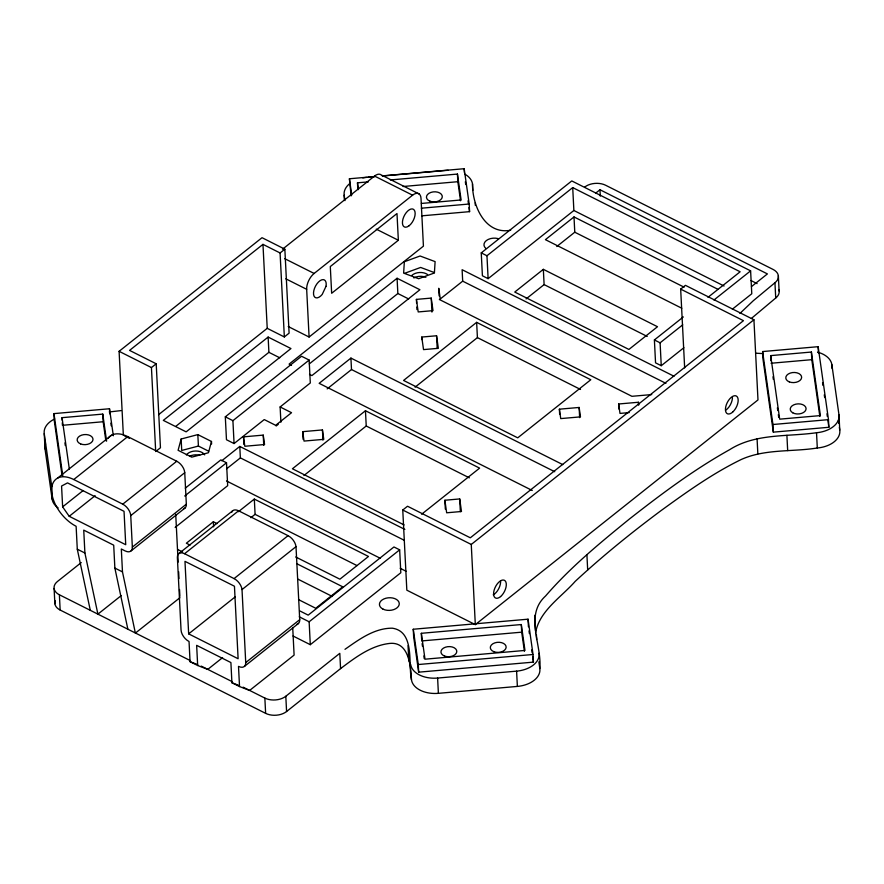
<?xml version="1.0" encoding="UTF-8"?>
<svg xmlns="http://www.w3.org/2000/svg" width="884" height="884" viewBox="0 0 884 884"><rect width="100%" height="100%" fill="white"/><g stroke="black" fill="none" stroke-linecap="round" stroke-linejoin="round"><path stroke-width="1.33" d="M55.184 600.788A14.884 9.481 -2.9 0 0 60.156 610.037L265.631 713.355A14.884 9.481 -2.9 0 0 286.582 711.521L340.572 668.602C355.235 657.574 371.004 645.464 389.833 643.408C409.148 641.53 410.684 666.591 411.48 679.796A24.796 15.813 -2.9 0 0 438.387 693.332L517.372 686.415A24.796 15.813 -2.9 0 0 539.826 668.558C542.091 644.602 524.135 615.441 545.594 595.971C570.534 567.108 600.159 542.787 629.673 518.82C661.575 493.824 694.205 469.437 729.654 449.669C755.566 433.16 787.489 436.906 816.529 432.729A24.796 15.813 -2.9 0 0 838.982 414.883L831.866 364.672A24.796 15.813 -2.9 0 0 817.601 352.163M535.571 632.745C539.351 610.822 561.318 597.175 575.197 581.374C602.38 556.147 631.242 532.798 660.978 510.665C686.647 492.045 712.626 473.426 741.234 459.503C764.98 448.774 792.13 452.033 817.302 448A24.796 15.813 -2.9 0 0 839.756 430.143L838.982 414.883M181.143 439.017L178.093 450.287L191.751 457.15L208.436 452.741L211.475 441.47L197.828 434.608L181.143 439.017L181.717 450.464L198.414 446.055L208.646 451.205M739.93 313.433L753.223 300.792L774.948 282.747A14.884 9.481 -2.9 0 0 773.058 269.432L605.628 185.253A14.884 9.481 -2.9 0 0 584.689 187.088M751.356 318.461L775.721 298.018A14.884 9.481 -2.9 0 0 778.727 289.521M123.351 435.282L119.097 351.313L262.018 237.697L284.847 249.178L289.101 333.157L284.339 336.948L267.222 328.329L262.968 244.36L280.084 252.968L284.339 336.948M262.968 244.36L129.572 350.396L156.203 363.788L160.457 447.757L155.695 451.547L151.44 367.567L156.203 363.788M282.504 249.222L374.54 176.06A12.398 6.354 -63.3 0 1 381.159 174.888L419.215 194.016M280.084 252.968L284.847 249.178M309.091 337.025L306.671 289.311A12.398 6.354 -63.3 0 1 314.129 273.454L412.585 195.187A12.398 6.354 -63.3 0 1 421.016 198.425L423.425 246.139L309.091 337.025L288.228 326.527M57.626 478.089L111.616 435.16M90.301 610.314L77.284 549.185L76.123 526.278A30.376 17.481 51.5 0 1 51.637 491.184A30.376 17.481 51.5 0 1 73.759 479.526L127.749 436.608L176.745 461.238A9.923 5.702 51.5 0 1 184.745 472.697L186.336 504.189A9.923 5.702 51.5 0 1 183.507 508.786M158.567 414.695L267.222 328.329M268.128 337.069L163.308 420.375L186.148 431.856L290.958 348.55L268.128 337.069L268.902 352.329L175.971 426.198M62.631 506.863L61.571 486.034L67.516 482.896L124.036 511.317L125.727 544.71L69.206 516.3L62.631 506.863L83.14 490.554M398.353 240.26L331.655 293.278L330.296 266.559L396.993 213.541L398.353 240.26L376.252 229.144M69.206 516.3L95.129 495.692M309.522 374.363L311.919 375.578L419.911 289.731L397.082 278.261L289.09 364.097L291.499 365.302M280.129 406.949L291.543 412.695L275.664 425.314L264.25 419.58L234.072 443.558L226.47 439.735L225.31 416.828L301.532 356.241L309.146 360.064L310.306 382.971L280.129 406.949L280.902 422.221M73.759 479.526L122.754 504.156L176.745 461.238M234.072 443.558L232.912 420.662L309.146 360.064M309.301 363.91L397.855 293.521L397.082 278.261M179.949 597.694L135.374 633.121L122.478 571.904L121.318 548.997L125.119 550.92A9.923 5.702 51.5 0 0 132.346 547.108L130.744 515.615L184.745 472.697M81.251 562.578L57.493 581.462A14.884 9.481 -2.9 0 0 59.383 594.777L60.156 610.037M185.253 488.178L220.812 459.912L226.525 462.774L227.674 485.681L175.154 527.428M707.985 297.333L740.14 271.775L572.71 187.596L573.871 210.491L488.123 278.659L482.41 275.786L481.25 252.89L571.771 180.933L750.615 270.858L751.776 293.764L732.372 309.179M221.785 460.741L239.785 446.431L404.839 529.417M562.777 464.608L350.926 358.086L319.157 383.336L532.256 490.476M184.712 496.012L226.525 462.774M488.123 278.659L486.962 255.752L572.71 187.596M276.139 426.011L278.261 424.32M226.602 468.818L240.371 457.879L239.785 446.431M327.157 388.894L351.501 369.534L350.926 358.086M439.337 299.72L462.686 281.156L462.111 269.708L673.973 376.23M132.346 547.108L186.336 504.189M131.119 550.865L185.11 507.946M595.728 193.121L599.982 189.74L767.411 273.918L751.455 286.604M717.731 289.201L574.003 216.934L545.417 239.663L681.774 308.218M556.776 246.514L574.777 232.205L574.003 216.934M217.055 523.615L213.353 521.759L186.358 543.218L190.06 545.074M121.196 595.628L97.903 614.148L84.897 553.008L83.737 530.113L113.705 545.174L114.865 568.081L127.871 629.209M178.601 553.771L232.591 510.853M222.602 657.608L207.784 669.387L197.673 665.508L190.06 661.685L189.043 641.508A9.923 5.702 51.5 0 1 181.043 630.049L177.375 557.528A9.923 5.702 51.5 0 1 184.59 553.716L238.592 510.797L288.051 535.671A9.923 5.702 51.5 0 1 296.007 546.655L299.72 619.651A9.923 5.702 51.5 0 1 296.902 624.259M238.437 511.692L254.316 499.073L368.473 556.467L339.887 579.197L295.698 556.975M421.624 514.223L479.614 468.133L365.457 410.728L292.427 468.774L404.132 524.941M476.642 322.351L403.568 380.44L517.726 437.834L590.799 379.744L476.642 322.351L477.415 337.622L415.082 387.159M543.34 269.333L514.753 292.052L628.911 349.445L657.497 326.726L543.34 269.333L544.113 284.604L526.113 298.902M250.857 517.704L255.089 514.344L254.316 499.073M303.941 475.515L366.23 426L365.457 410.728M184.59 553.716L234.061 578.589L288.051 535.671M292.714 627.585L294.107 655.088L249.642 690.437L239.531 686.559L238.503 666.381A9.923 5.702 51.5 0 0 245.73 662.58L242.017 589.573L296.007 546.655M188.657 633.872L184.977 561.351L234.448 586.225L238.116 658.746L188.657 633.872L235.089 596.965M402.761 510.024L407.524 506.234L470.31 537.803L743.455 320.682L680.669 289.112L685.431 285.333L753.93 319.765L757.986 399.922L475.316 624.623L406.828 590.181L402.761 510.024L471.26 544.456L475.316 624.623M245.73 662.58L299.72 619.651M683.885 347.721L661.254 365.711L655.552 362.849L654.392 339.942L683.332 316.936M244.503 666.337L298.505 623.419M293.035 636.005L310.295 644.69L309.135 621.784L399.656 549.837L393.944 546.964L308.196 615.131L299.577 610.8M661.254 365.711L660.094 342.815L682.724 324.826M713.974 299.985L750.615 270.858M310.295 644.69L400.817 572.733L399.656 549.837M471.26 544.456L753.93 319.765M243.111 687.155L264.857 698.084A14.884 9.481 -2.9 0 0 285.808 696.249L339.799 653.331L340.572 668.602M344.992 649.32C359.037 639.486 374.418 628.027 392.352 628.192C415.204 631.596 408.021 664.337 411.48 679.796M404.916 273.2L420.651 267.443L434.431 272.592M109.251 411.955L121.207 410.585M351.136 195.905L349.412 178.767L373.998 176.612M382.197 175.894L464.177 168.711L469.183 204.016L469.57 211.652L421.745 215.84M367.998 177.264L374.805 176.667M382.971 175.949L445.613 170.468A24.796 15.813 -2.9 0 1 448.21 170.325M357.799 189.187L357.479 182.822L368.429 181.861M390.341 179.949L457.448 174.071L461.117 199.961L421.403 203.442M403.06 186.502L457.835 181.706L460.531 200.778M421.359 208.204L469.183 204.016M416.419 299.389L431.226 298.096L433.005 310.638L418.198 311.942L416.419 299.389L416.607 303.201M421.756 337.058L436.563 335.765L438.342 348.318L423.535 349.611L421.756 337.058L421.889 339.611M62.013 475.283L54.355 421.248L53.968 413.613L109.505 408.751L113.34 435.768M762.605 351.556L818.142 346.683L828.485 419.646L828.872 427.281L773.334 432.143L762.991 359.18L762.605 351.556L772.947 424.508L773.334 432.143M62.167 420.209L62.046 417.668L102.765 414.099L106.599 441.138M770.682 355.611L811.401 352.042L820.407 415.591L779.688 419.16L770.682 355.611L770.936 360.694M105.837 440.663L103.152 421.734L62.432 425.303L62.3 422.762M771.069 363.247L811.788 359.678L819.844 416.463M651.729 394.573L631.927 396.308L440.42 300.019L438.751 288.272L439.138 295.908M243.487 436.851L263.233 435.116L264.57 444.53L244.824 446.265L243.487 436.851L243.873 444.486M302.693 431.657L322.439 429.933L323.776 439.348L304.03 441.072L302.693 431.657L303.079 439.293M559.395 409.182L579.142 407.458L580.479 416.872L560.732 418.596L559.395 409.182L559.649 414.276M618.922 409.082L618.656 403.988L638.403 402.264L638.789 404.949M629.209 412.596L619.993 413.403L618.656 403.988M772.947 424.508L828.485 419.646M444.884 500.245L459.702 498.941L461.481 511.493L446.663 512.797L444.884 500.245L445.337 509.151M413.27 629.242L528.046 619.187L533.041 654.491L533.428 662.127L418.662 672.171L413.657 636.867L413.27 629.242L418.276 664.536L418.662 672.171M421.337 633.298L521.306 624.546L524.974 650.436L425.005 659.188L421.337 633.298L421.657 639.662M421.723 640.933L521.693 632.171L524.4 651.254M418.276 664.536L533.041 654.491M410.706 664.536A24.796 15.813 -2.9 0 0 437.613 678.061L516.599 671.144A24.796 15.813 -2.9 0 0 539.052 653.287M510.687 230.227C484.775 235.089 472.233 205.033 472.52 183.994A24.796 15.813 -2.9 0 0 464.697 174.049M756.008 353.213L762.859 353.589M190.06 661.685L197.64 664.591M197.673 665.508L196.646 645.342L230.901 662.558L231.917 682.735L238.238 685.155M750.947 280.526L757.102 283.62M573.871 210.491L724.062 286.007M574.777 232.205L684.106 287.178M374.54 176.06L412.585 195.187M481.25 252.89L486.962 255.752M544.113 284.604L647.221 336.439M654.392 339.942L660.094 342.815M462.686 281.156L665.928 383.347M397.855 293.521L408.662 298.958M477.415 337.622L580.523 389.457M284.67 258.636L314.129 273.454M285.808 278.814L306.671 289.311M351.501 369.534L554.743 471.724M268.902 352.329L279.709 357.766M366.23 426L469.338 477.846M119.097 351.313L151.44 367.567M225.31 416.828L232.912 420.662M240.371 457.879L404.187 540.257M226.503 480.962L380.474 558.379M400.176 568.29L406.331 571.384M124.545 435.889L129.34 438.298M255.089 514.344L356.97 565.572M297.146 563.881L342.738 586.81L315.743 608.269L298.483 599.595M297.919 579.153L332.417 596.501M177.695 549.516L182.623 551.992M299.267 616.822L309.135 621.784M77.284 549.185L84.897 553.008M114.865 568.081L122.478 571.904M59.383 594.777L190.403 660.657M201.254 666.105L232.249 681.686M231.917 682.735L239.531 686.559M838.408 420.651L838.794 423.359M839.369 427.436L839.756 430.143M822.551 382.695L822.938 385.402M824.275 394.85L824.661 397.557M826.96 413.767L827.336 416.474M827.91 420.53L828.872 427.281M772.981 376.761L773.367 379.468M777.39 407.856L777.776 410.563M778.351 414.618L778.727 417.325M538.875 661.84L539.826 668.558M465.338 181.784L465.724 184.502M468.034 200.79L468.421 203.508M468.995 207.574L469.57 211.652M529.008 630.889L529.394 633.607M531.704 649.906L532.091 652.624M532.665 656.69L533.428 662.127M357.479 182.822L358.44 189.64M422.11 643.651L422.497 646.381M423.856 655.917L424.243 658.646M349.412 178.767L351.721 195.066M349.832 183.507A24.796 15.813 -2.9 0 0 344.174 195.231L344.937 200.613M110.854 423.138L111.229 425.834M62.046 417.668L69.328 469.05M64.919 442.873L65.305 445.58M53.968 413.613L62.775 475.758M54.664 418.972A24.796 15.813 -2.9 0 0 44.244 433.646L51.36 483.857L52.134 499.117A24.796 15.813 -2.9 0 0 58.156 507.935M44.244 433.646L45.018 448.917L52.134 499.117M831.866 364.672L832.054 368.484M818.142 346.683L818.462 353.048M816.529 432.729L817.302 448M811.401 352.042L811.788 359.678M786.904 435.326L787.677 450.597M778.34 275.709L779.113 290.98M774.948 282.747L775.721 298.018M757.069 438.619L757.842 453.89M680.669 289.112L684.658 367.91M638.403 402.264L638.535 404.806M599.982 189.74L600.302 196.104M586.91 554.699L587.683 569.97M579.142 407.458L579.65 417.635M536.389 634.458L536.643 639.552M534.743 615.341L535.516 630.612M528.046 619.187L528.433 626.822M521.306 624.546L521.693 632.171M516.599 671.144L517.372 686.415M475.194 202.823L475.316 205.364M472.52 183.994L472.841 190.358M464.177 168.711L464.376 172.535M457.448 174.071L457.835 181.706M459.702 498.941L460.343 511.67M436.563 335.765L437.204 348.484M431.226 298.096L431.933 312.085M437.613 678.061L438.387 693.332M416.806 307.024L416.928 309.566M408.032 645.707L408.806 660.967M344.174 195.231L344.428 200.325M322.439 429.933L322.958 440.11M285.808 696.249L286.582 711.521M263.233 435.116L263.752 445.293M264.857 698.084L265.631 713.355M211.475 441.47L211.607 444.011M213.353 521.759L213.619 526.842M197.828 434.608L198.414 446.055M175.717 514.289L178.148 562.147M178.634 571.716L178.977 578.556M179.529 589.484L179.883 596.324M109.505 408.751L109.76 413.834M102.765 414.099L103.152 421.734M54.101 588.501L54.874 603.761M45.018 448.917A24.796 15.813 -2.9 0 1 45.537 443.956M362.794 177.916A24.796 15.813 -2.9 0 1 366.628 177.386M52.012 486.277A24.796 15.813 -2.9 0 1 51.36 483.857M411.878 275.377A9.923 6.321 -2.9 0 1 427.591 274.548M413.834 277.941A9.923 6.321 -2.9 0 1 425.889 277.3M186.369 454.94A9.923 6.321 -2.9 0 1 195.773 450.995A9.923 6.321 -2.9 0 1 204.679 454.873M189.85 456.144A9.923 6.321 -2.9 0 1 199.729 455.282M108.157 438.144A30.376 17.481 51.5 0 1 127.749 436.608M122.754 504.156A9.923 5.702 51.5 0 1 130.744 515.615M231.619 512.433A9.923 5.702 51.5 0 1 238.592 510.797M234.061 578.589A9.923 5.702 51.5 0 1 242.017 589.573M485.769 248.349A9.923 6.321 -2.9 0 1 486.255 240.636A9.923 6.321 -2.9 0 1 498.035 238.592M500.576 580.921A9.923 5.083 -63.3 0 1 493.239 594.833M732.46 397.778A9.923 5.083 -63.3 0 1 725.797 410.121M404.342 261.752L403.634 273.112L418.662 278.725L434.398 272.968L435.105 261.609L420.077 255.995L404.342 261.752M326.019 286.305L322.196 294.449A9.923 5.083 -63.3 0 1 313.588 294.571A9.923 5.083 -63.3 0 1 320.141 280.637A9.923 5.083 -63.3 0 1 326.019 286.305M409.182 225.696L407.192 226.879A9.923 5.083 -63.3 0 1 403.811 216.702A9.923 5.083 -63.3 0 1 414.441 210.348A9.923 5.083 -63.3 0 1 409.182 225.696M429.944 201.198A7.934 5.061 -2.9 0 0 442.276 196.966A7.934 5.061 -2.9 0 0 430.873 192.425A7.934 5.061 -2.9 0 0 429.944 201.198M80.654 443.934A7.934 5.061 -2.9 0 0 92.986 439.702A7.934 5.061 -2.9 0 0 81.571 435.16A7.934 5.061 -2.9 0 0 80.654 443.934M493.813 651.674A7.934 5.061 -2.9 0 0 506.134 647.442A7.934 5.061 -2.9 0 0 494.731 642.9A7.934 5.061 -2.9 0 0 493.813 651.674M444.442 655.994A7.934 5.061 -2.9 0 0 456.774 651.762A7.934 5.061 -2.9 0 0 445.37 647.221A7.934 5.061 -2.9 0 0 444.442 655.994M792.76 412.795A7.934 5.061 -2.9 0 0 805.888 409.822A7.934 5.061 -2.9 0 0 795.821 404.154A7.934 5.061 -2.9 0 0 792.76 412.795M789.29 381.877A7.934 5.061 -2.9 0 0 801.622 377.645A7.934 5.061 -2.9 0 0 790.208 373.103A7.934 5.061 -2.9 0 0 789.29 381.877M383.004 609.12A9.923 6.321 -2.9 0 0 399.126 604.855A9.923 6.321 -2.9 0 0 385.943 598.225A9.923 6.321 -2.9 0 0 383.004 609.12M500.598 596.567A9.923 5.083 -63.3 0 0 505.107 580.799A9.923 5.083 -63.3 0 0 494.145 590.092A9.923 5.083 -63.3 0 0 500.598 596.567M733.168 411.624A9.923 5.083 -63.3 0 0 736.516 396.131A9.923 5.083 -63.3 0 0 725.742 406.806A9.923 5.083 -63.3 0 0 733.168 411.624"/></g></svg>
